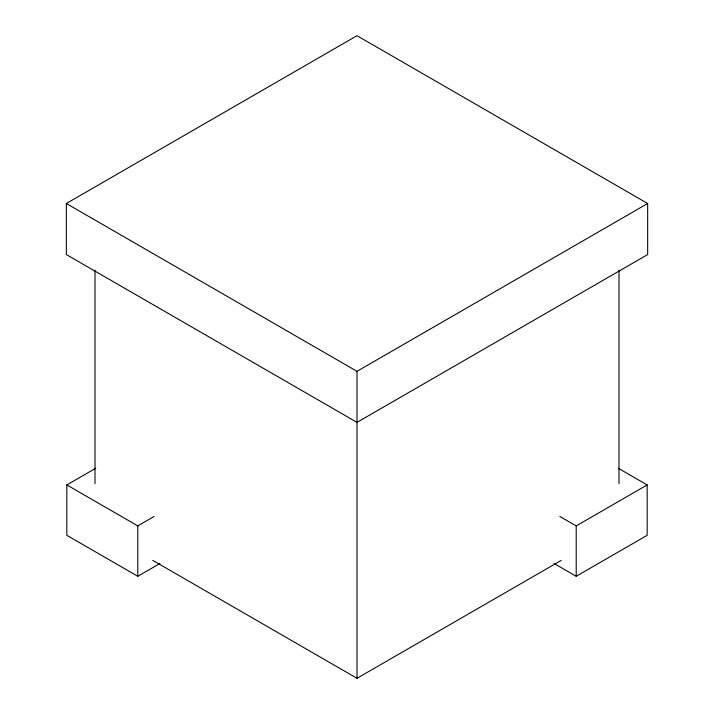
<?xml version="1.0" encoding="UTF-8"?>
<svg xmlns="http://www.w3.org/2000/svg" width="714" height="714" viewBox="0 0 714 714"><rect width="100%" height="100%" fill="white"/><g stroke="black" fill="none" stroke-linecap="round" stroke-linejoin="round"><path stroke-width="1.07" d="M66.34 203.508L357 35.7L647.66 203.508L647.66 254.568L357 422.376L66.34 254.568L66.34 203.508L357 371.325L647.66 203.508M159.945 563.489L137.784 576.278L66.83 535.313L66.83 484.931L95.73 468.25M66.83 484.931L137.784 525.897L154.162 516.445M559.838 516.445L576.216 525.897L647.17 484.931L647.17 535.313L576.216 576.278L554.055 563.489M152.796 560.401L357 678.3L561.204 560.401M618.27 468.25L647.17 484.931M618.993 270.115L618.993 483.664M576.216 525.897L576.216 576.278M357 371.325L357 678.3M137.784 525.897L137.784 576.278M95.007 270.115L95.007 483.664"/></g></svg>
